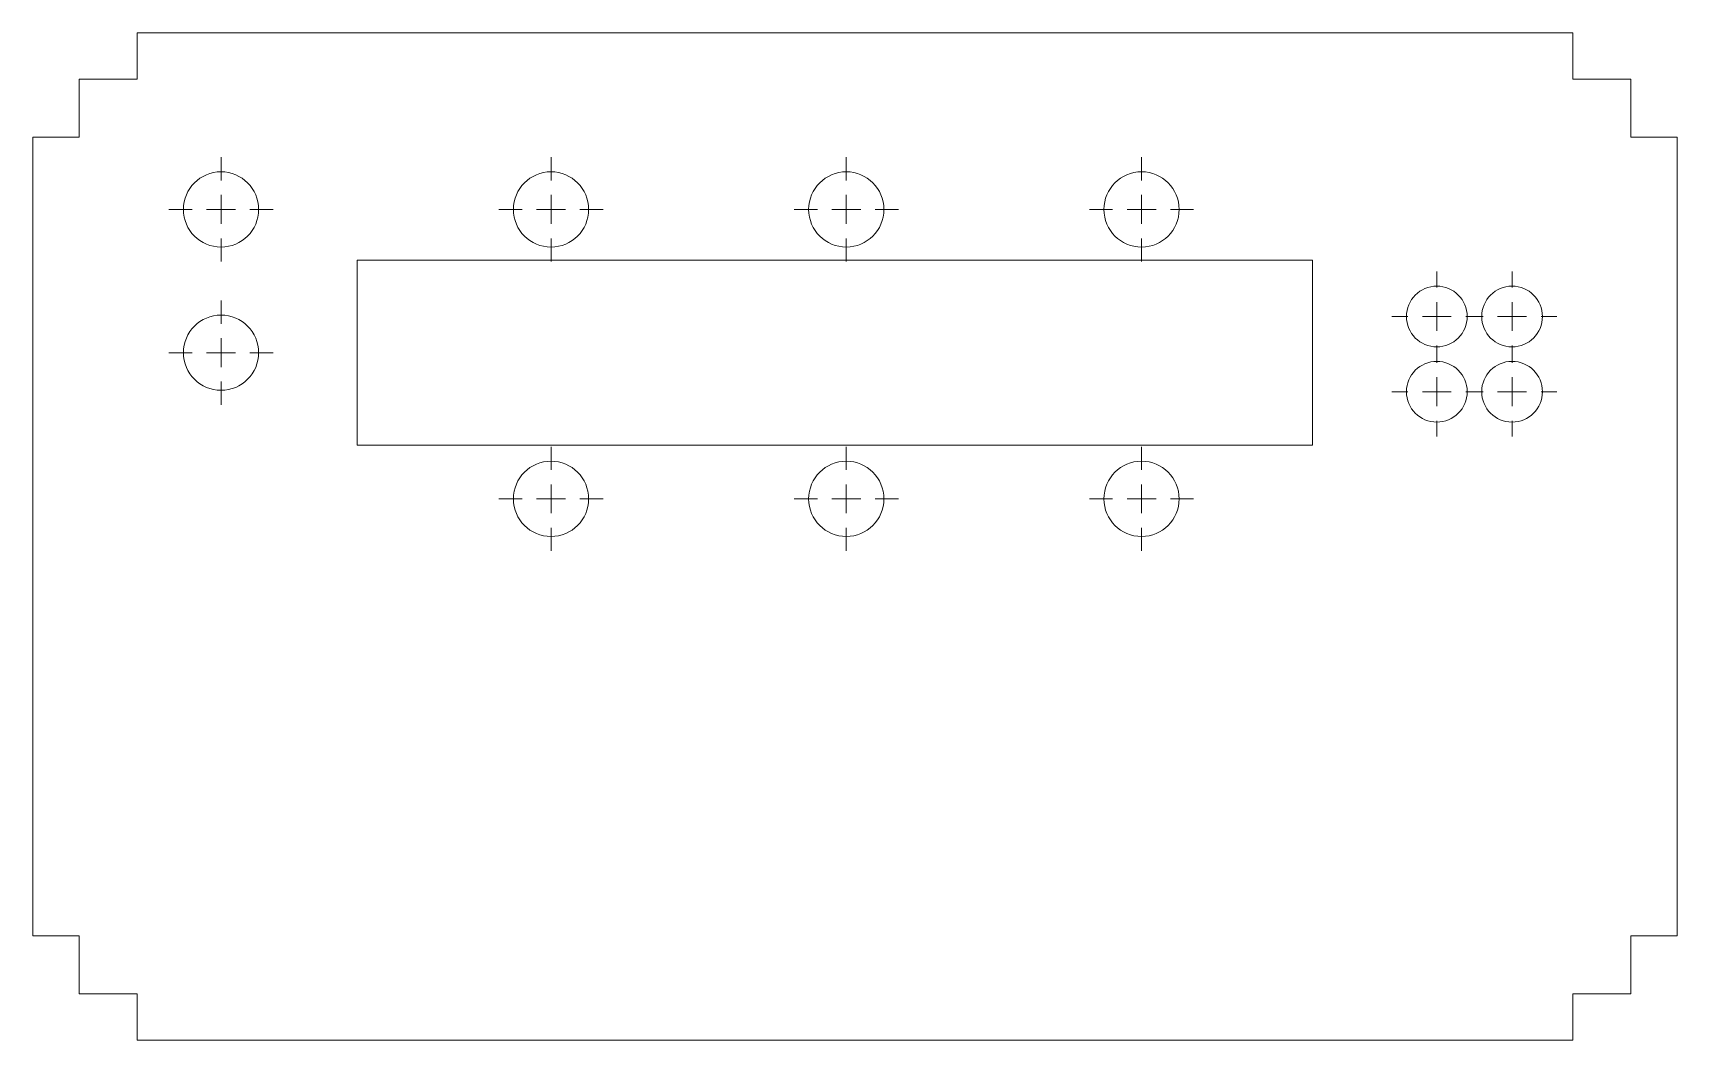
# Model space of a CAD drawing. Header units: millimetres. Extents: x 4 to 288, y 17 to 191.
import ezdxf

# ---------------------------------------------------------------- set-up
doc = ezdxf.new("R2010")
doc.units = ezdxf.units.MM

# ---------------------------------------------------------------- blocks, each defined once
blk = doc.blocks.new('SW_CENTERMARKSYMBOL_0')
at = {"color": 0, "linetype": 'Continuous', "lineweight": 0}
for p, q in [((0, 5), (0, 9)), ((-5, 0), (-9, 0)), ((0, 0), (-2.5, 0)), ((0, 0), (0, 2.5)), ((0, 0), (0, -2.5)), ((0, 0), (2.5, 0)), ((5, 0), (9, 0)), ((0, -5), (0, -9))]:
    blk.add_line(p, q, dxfattribs=at)
blk = doc.blocks.new('SW_CENTERMARKSYMBOL_1')
at = {"color": 0, "linetype": 'Continuous', "lineweight": 0}
for p, q in [((0, 5), (0, 9)), ((-5, 0), (-9, 0)), ((0, 0), (-2.5, 0)), ((0, 0), (0, 2.5)), ((0, 0), (0, -2.5)), ((0, 0), (2.5, 0)), ((5, 0), (9, 0)), ((0, -5), (0, -9))]:
    blk.add_line(p, q, dxfattribs=at)
blk = doc.blocks.new('SW_CENTERMARKSYMBOL_2')
at = {"color": 0, "linetype": 'Continuous', "lineweight": 0}
for p, q in [((0, 5), (0, 9)), ((-5, 0), (-9, 0)), ((0, 0), (-2.5, 0)), ((0, 0), (0, 2.5)), ((0, 0), (0, -2.5)), ((0, 0), (2.5, 0)), ((5, 0), (9, 0)), ((0, -5), (0, -9))]:
    blk.add_line(p, q, dxfattribs=at)
blk = doc.blocks.new('SW_CENTERMARKSYMBOL_3')
at = {"color": 0, "linetype": 'Continuous', "lineweight": 0}
for p, q in [((0, 5), (0, 9)), ((-5, 0), (-9, 0)), ((0, 0), (-2.5, 0)), ((0, 0), (0, 2.5)), ((0, 0), (0, -2.5)), ((0, 0), (2.5, 0)), ((5, 0), (9, 0)), ((0, -5), (0, -9))]:
    blk.add_line(p, q, dxfattribs=at)
blk = doc.blocks.new('SW_CENTERMARKSYMBOL_4')
at = {"color": 0, "linetype": 'Continuous', "lineweight": 0}
for p, q in [((0, 5), (0, 9)), ((-5, 0), (-9, 0)), ((0, 0), (-2.5, 0)), ((0, 0), (0, 2.5)), ((0, 0), (0, -2.5)), ((0, 0), (2.5, 0)), ((5, 0), (9, 0)), ((0, -5), (0, -9))]:
    blk.add_line(p, q, dxfattribs=at)
blk = doc.blocks.new('SW_CENTERMARKSYMBOL_5')
at = {"color": 0, "linetype": 'Continuous', "lineweight": 0}
for p, q in [((0, 5), (0, 9)), ((-5, 0), (-9, 0)), ((0, 0), (-2.5, 0)), ((0, 0), (0, 2.5)), ((0, 0), (0, -2.5)), ((0, 0), (2.5, 0)), ((5, 0), (9, 0)), ((0, -5), (0, -9))]:
    blk.add_line(p, q, dxfattribs=at)
blk = doc.blocks.new('SW_CENTERMARKSYMBOL_6')
at = {"color": 0, "linetype": 'Continuous', "lineweight": 0}
for p, q in [((0, 5), (0, 9)), ((-5, 0), (-9, 0)), ((0, 0), (-2.5, 0)), ((0, 0), (0, 2.5)), ((0, 0), (0, -2.5)), ((0, 0), (2.5, 0)), ((5, 0), (9, 0)), ((0, -5), (0, -9))]:
    blk.add_line(p, q, dxfattribs=at)
blk = doc.blocks.new('SW_CENTERMARKSYMBOL_7')
at = {"color": 0, "linetype": 'Continuous', "lineweight": 0}
for p, q in [((0, 5), (0, 9)), ((-5, 0), (-9, 0)), ((0, 0), (-2.5, 0)), ((0, 0), (0, 2.5)), ((0, 0), (0, -2.5)), ((0, 0), (2.5, 0)), ((5, 0), (9, 0)), ((0, -5), (0, -9))]:
    blk.add_line(p, q, dxfattribs=at)
blk = doc.blocks.new('SW_CENTERMARKSYMBOL_8')
at = {"color": 0, "linetype": 'Continuous', "lineweight": 0}
for p, q in [((0, 5), (0, 7.75)), ((-5, 0), (-7.75, 0)), ((0, 0), (-2.5, 0)), ((0, 0), (0, 2.5)), ((0, 0), (0, -2.5)), ((0, 0), (2.5, 0)), ((5, 0), (7.75, 0)), ((0, -5), (0, -7.75))]:
    blk.add_line(p, q, dxfattribs=at)
blk = doc.blocks.new('SW_CENTERMARKSYMBOL_9')
at = {"color": 0, "linetype": 'Continuous', "lineweight": 0}
for p, q in [((0, 5), (0, 7.75)), ((-5, 0), (-7.75, 0)), ((0, 0), (-2.5, 0)), ((0, 0), (0, 2.5)), ((0, 0), (0, -2.5)), ((0, 0), (2.5, 0)), ((5, 0), (7.75, 0)), ((0, -5), (0, -7.75))]:
    blk.add_line(p, q, dxfattribs=at)
blk = doc.blocks.new('SW_CENTERMARKSYMBOL_10')
at = {"color": 0, "linetype": 'Continuous', "lineweight": 0}
for p, q in [((0, 5), (0, 7.75)), ((-5, 0), (-7.75, 0)), ((0, 0), (-2.5, 0)), ((0, 0), (0, 2.5)), ((0, 0), (0, -2.5)), ((0, 0), (2.5, 0)), ((5, 0), (7.75, 0)), ((0, -5), (0, -7.75))]:
    blk.add_line(p, q, dxfattribs=at)
blk = doc.blocks.new('SW_CENTERMARKSYMBOL_11')
at = {"color": 0, "linetype": 'Continuous', "lineweight": 0}
for p, q in [((0, 5), (0, 7.75)), ((-5, 0), (-7.75, 0)), ((0, 0), (-2.5, 0)), ((0, 0), (0, 2.5)), ((0, 0), (0, -2.5)), ((0, 0), (2.5, 0)), ((5, 0), (7.75, 0)), ((0, -5), (0, -7.75))]:
    blk.add_line(p, q, dxfattribs=at)

msp = doc.modelspace()

# ---------------------------------------------------------------- linework, layer by layer
at = {"color": 7, "linetype": 'Continuous', "lineweight": 15}
for p, q in [((22.07, 191.43), (22.07, 183.43)), ((270.07, 191.43), (22.07, 191.43)), ((270.07, 183.43), (270.07, 191.43)), ((12.07, 183.43), (12.07, 173.43)), ((22.07, 183.43), (12.07, 183.43)), ((280.07, 183.43), (270.07, 183.43)), ((280.07, 173.43), (280.07, 183.43)), ((4.07, 173.43), (4.07, 35.43)), ((12.07, 173.43), (4.07, 173.43)), ((288.07, 173.43), (280.07, 173.43)), ((288.07, 35.43), (288.07, 173.43)), ((225.07, 152.18), (60.07, 152.18)), ((60.07, 152.18), (60.07, 120.18)), ((225.07, 120.18), (225.07, 152.18)), ((60.07, 120.18), (225.07, 120.18)), ((4.07, 35.43), (12.07, 35.43)), ((12.07, 35.43), (12.07, 25.43)), ((280.07, 35.43), (288.07, 35.43)), ((280.07, 25.43), (280.07, 35.43)), ((12.07, 25.43), (22.07, 25.43)), ((22.07, 25.43), (22.07, 17.43)), ((270.07, 25.43), (280.07, 25.43)), ((270.07, 17.43), (270.07, 25.43)), ((22.07, 17.43), (270.07, 17.43))]:
    msp.add_line(p, q, dxfattribs=at)
for centre, radius in [((36.57, 160.93), 6.5), ((93.57, 160.93), 6.5), ((144.57, 160.93), 6.5), ((195.57, 160.93), 6.5), ((246.57, 142.43), 5.25), ((259.57, 142.43), 5.25), ((36.57, 136.18), 6.5), ((246.57, 129.43), 5.25), ((259.57, 129.43), 5.25), ((93.57, 110.93), 6.5), ((144.57, 110.93), 6.5), ((195.57, 110.93), 6.5)]:
    msp.add_circle(centre, radius, dxfattribs=at)

# ---------------------------------------------------------------- block references
at = {"color": 7, "linetype": 'Continuous', "lineweight": 0}
for name, p in [('SW_CENTERMARKSYMBOL_0', (36.57, 160.93)), ('SW_CENTERMARKSYMBOL_7', (93.57, 160.93)), ('SW_CENTERMARKSYMBOL_6', (144.57, 160.93)), ('SW_CENTERMARKSYMBOL_5', (195.57, 160.93)), ('SW_CENTERMARKSYMBOL_8', (246.57, 142.43)), ('SW_CENTERMARKSYMBOL_9', (259.57, 142.43)), ('SW_CENTERMARKSYMBOL_1', (36.57, 136.18)), ('SW_CENTERMARKSYMBOL_11', (246.57, 129.43)), ('SW_CENTERMARKSYMBOL_10', (259.57, 129.43)), ('SW_CENTERMARKSYMBOL_2', (93.57, 110.93)), ('SW_CENTERMARKSYMBOL_3', (144.57, 110.93)), ('SW_CENTERMARKSYMBOL_4', (195.57, 110.93))]:
    msp.add_blockref(name, p, dxfattribs=at)

doc.saveas('drawing.dxf')
